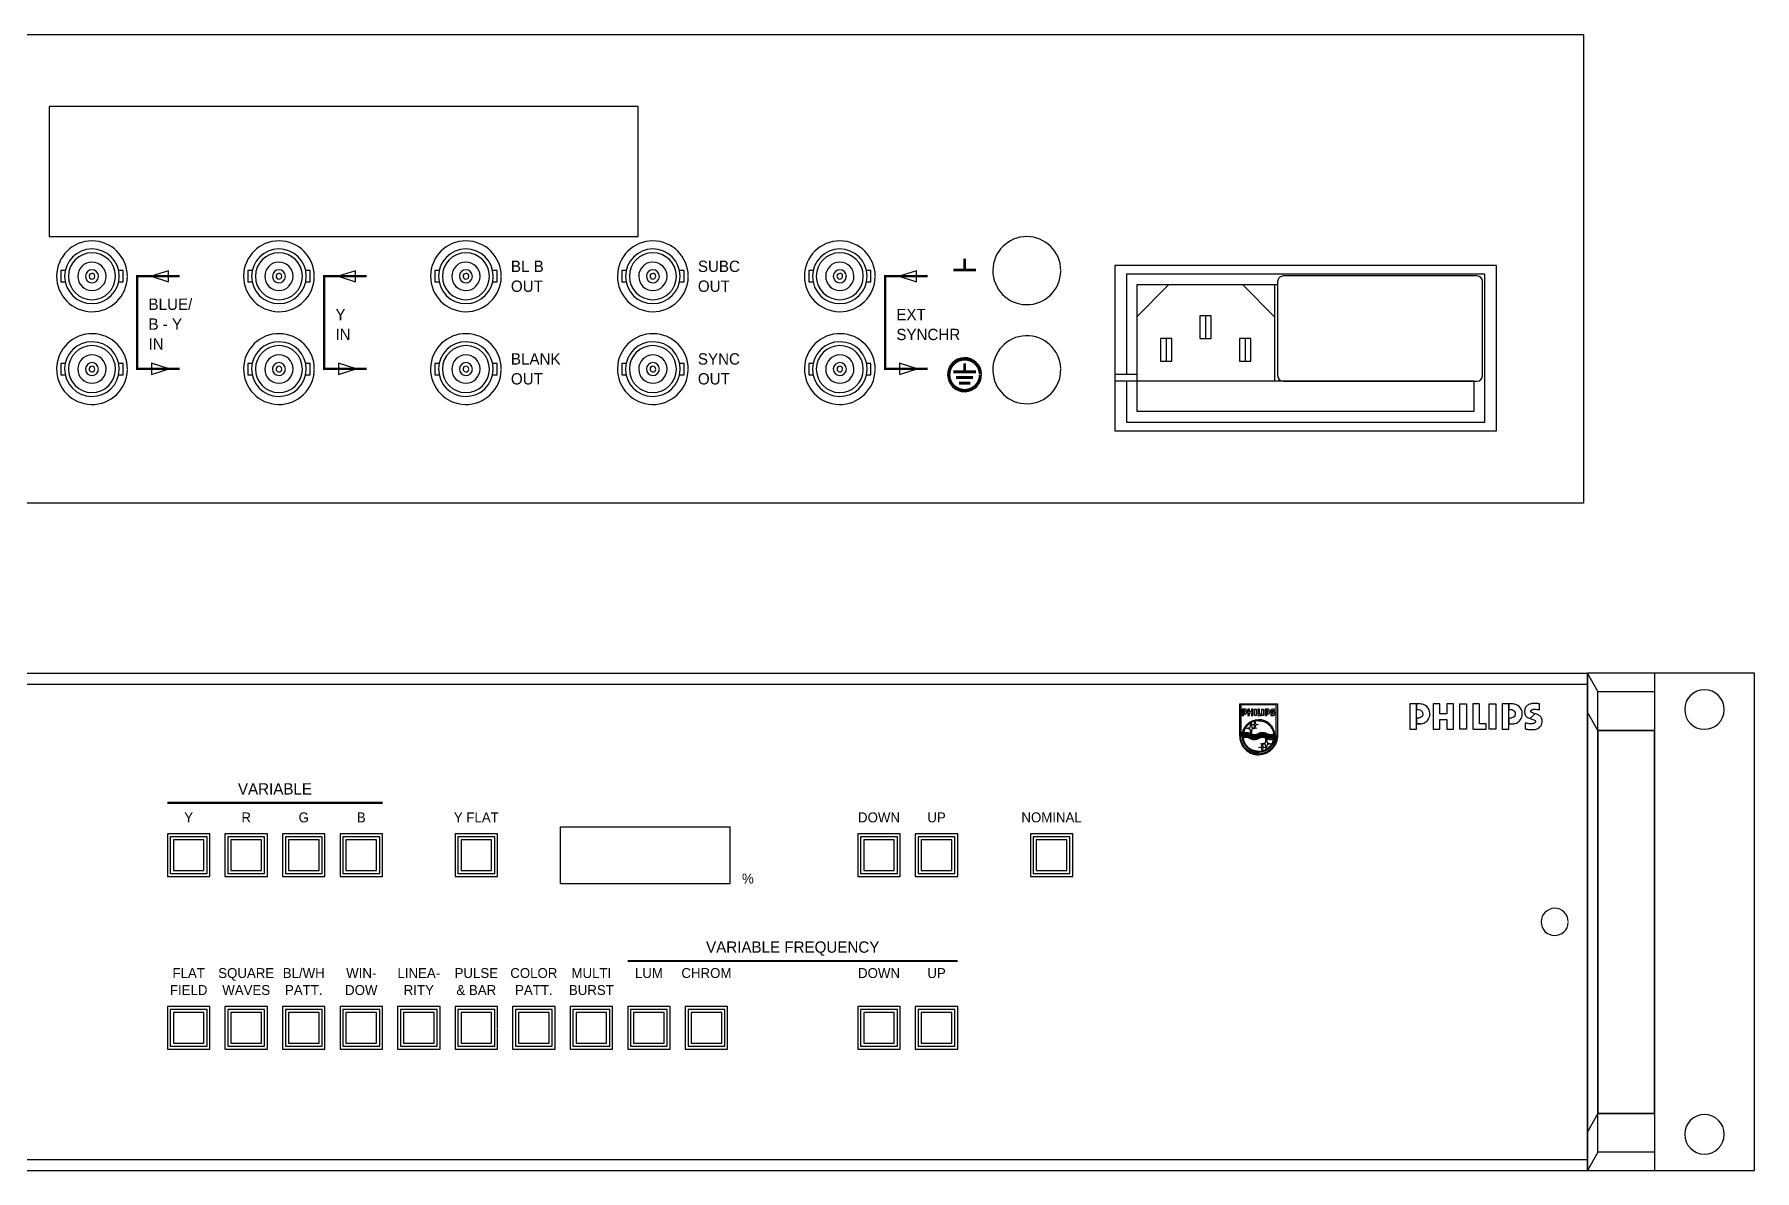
# Model space of a CAD drawing. Extents: x -9 to 472, y 133 to 334.
# Drawn here: x 168.7 to 472.5, y 133.1 to 333.7 of the extents above; entities that cross this region are included whole.
import ezdxf
from ezdxf.enums import TextEntityAlignment as Align

# ---------------------------------------------------------------- set-up
doc = ezdxf.new("R2010")
doc.units = 0
doc.layers.add('115-1TEKST', color=7, linetype='CONTINUOUS')
doc.layers.add('KOMPONENT', color=10, linetype='CONTINUOUS')

msp = doc.modelspace()

# ---------------------------------------------------------------- linework, layer by layer
at = {"layer": '115-1TEKST', "color": 0, "linetype": 'CONTINUOUS'}
for p, q in [((382.44, 213.7), (382.29, 213.7)), ((413.5, 211.96), (412.89, 211.96))]:
    msp.add_line(p, q, dxfattribs=at)
at = {"layer": '115-1TEKST', "color": 0}
for points in [[(189.34, 290.98), (192.39, 289.98), (192.39, 291.97), (189.34, 290.98)], [(222.36, 290.98), (225.41, 289.98), (225.41, 291.97), (222.36, 290.98)], [(321.42, 290.98), (324.47, 289.98), (324.47, 291.97), (321.42, 290.98)], [(192.49, 274.63), (189.39, 275.64), (189.39, 273.65), (192.49, 274.63)], [(225.51, 274.63), (222.41, 275.64), (222.41, 273.65), (225.51, 274.63)], [(324.57, 274.63), (321.47, 275.64), (321.47, 273.65), (324.57, 274.63)]]:
    msp.add_lwpolyline(points, close=True, dxfattribs=at)
for points, const_width in [([(330.98, 292.1), (334.98, 292.1), (332.98, 292.1), (332.98, 294.1)], 0.5), ([(194.36, 290.98), (186.86, 290.98), (186.86, 274.63), (194.36, 274.63)], 0.4), ([(227.38, 290.98), (219.88, 290.98), (219.88, 274.63), (227.38, 274.63)], 0.4), ([(326.44, 290.98), (318.94, 290.98), (318.94, 274.63), (326.44, 274.63)], 0.4), ([(330.98, 274.1), (334.98, 274.1)], 0.5), ([(332.98, 274.1), (332.98, 275.6)], 0.5), ([(331.48, 273.1), (334.48, 273.1)], 0.5), ([(331.98, 272.1), (333.98, 272.1)], 0.5), ([(192.19, 198.03), (230.17, 198.03)], 0.4), ([(273.47, 170.1), (331.77, 170.1)], 0.4)]:
    msp.add_lwpolyline(points, dxfattribs=dict(at, const_width=const_width))
at = {"layer": '115-1TEKST', "color": 0, "const_width": 0.5}
for points in [[(335.73, 273.73, 0.976444), (330.23, 273.6, 1)], [(330.23, 273.6, 1), (335.73, 273.6, 0.000826), (335.73, 273.61, 1)]]:
    msp.add_lwpolyline(points, format="xyb", dxfattribs=at)
at = {"layer": '115-1TEKST', "color": 0, "linetype": 'CONTINUOUS'}
for points in [[(381.57, 209.82), (381.57, 215.5), (388.21, 215.5), (388.21, 209.82), (388.03, 209.82), (388.03, 215.32), (381.75, 215.32), (381.75, 209.82), (381.57, 209.82)], [(382, 213.46), (382.29, 213.46), (382.29, 214.32), (382.29, 214.57), (382, 214.57), (382, 213.46)], [(382, 209.82), (382, 209.88), (382.01, 209.97), (382.01, 210.05), (382.02, 210.13), (382.03, 210.2), (382.04, 210.27), (382.05, 210.35), (382.06, 210.41), (382.08, 210.5), (382.1, 210.57), (382.13, 210.65), (382.15, 210.73), (382.18, 210.82), (382.22, 210.9), (382.26, 211), (382.3, 211.1), (382.34, 211.17), (382.39, 211.27), (382.45, 211.36), (382.51, 211.47), (382.58, 211.56), (382.68, 211.67), (382.78, 211.78), (382.87, 211.88), (382.98, 211.98), (383.09, 212.08), (383.23, 212.18), (383.43, 212.31), (383.64, 212.42), (383.8, 212.49), (383.96, 212.55), (384.06, 212.58), (384.21, 212.62), (384.33, 212.65), (384.47, 212.67), (384.63, 212.69), (384.8, 212.7), (384.89, 212.7), (384.89, 212.52), (384.78, 212.52), (384.68, 212.52), (384.54, 212.5), (384.41, 212.48), (384.28, 212.45), (384.16, 212.42), (384.03, 212.38), (383.91, 212.34), (383.81, 212.3), (383.71, 212.25), (383.62, 212.21), (383.51, 212.15), (383.41, 212.08), (383.31, 212.01), (383.21, 211.94), (383.13, 211.87), (383.06, 211.81), (382.99, 211.74), (382.91, 211.67), (382.86, 211.6), (382.8, 211.54), (382.75, 211.47), (382.69, 211.4), (382.63, 211.32), (382.58, 211.22), (382.53, 211.15), (382.46, 211.01), (382.42, 210.93), (382.39, 210.85), (382.34, 210.74), (382.3, 210.63), (382.27, 210.51), (382.25, 210.42), (382.23, 210.32), (382.21, 210.19), (382.2, 210.07), (382.18, 209.97), (382.18, 209.89), (382.18, 209.82), (382, 209.82)], [(382.29, 214.32), (382.4, 214.32), (382.45, 214.31), (382.49, 214.29), (382.52, 214.26), (382.54, 214.23), (382.56, 214.19), (382.57, 214.12), (382.55, 214.04), (382.52, 214.01), (382.47, 213.97), (382.43, 213.95), (382.4, 213.95), (382.29, 213.95), (382.29, 213.7), (382.45, 213.7), (382.5, 213.7), (382.55, 213.71), (382.62, 213.73), (382.66, 213.75), (382.7, 213.78), (382.74, 213.82), (382.77, 213.85), (382.8, 213.88), (382.83, 213.93), (382.85, 213.98), (382.87, 214.04), (382.88, 214.1), (382.88, 214.17), (382.87, 214.24), (382.84, 214.31), (382.8, 214.38), (382.74, 214.45), (382.68, 214.5), (382.63, 214.53), (382.55, 214.56), (382.5, 214.56), (382.44, 214.57), (382.29, 214.57), (382.29, 214.32)], [(383.02, 213.46), (383.31, 213.46), (383.31, 213.89), (383.62, 213.89), (383.62, 213.46), (383.91, 213.46), (383.91, 214.57), (383.62, 214.57), (383.62, 214.13), (383.31, 214.13), (383.31, 214.57), (383.02, 214.57), (383.02, 213.46)], [(384.19, 213.46), (384.19, 214.57), (384.48, 214.57), (384.48, 213.46), (384.19, 213.46)], [(384.76, 213.46), (385.34, 213.46), (385.34, 213.7), (385.05, 213.7), (385.05, 214.57), (384.76, 214.57), (384.76, 213.46)], [(387.78, 209.82), (387.78, 209.88), (387.77, 209.97), (387.77, 210.05), (387.76, 210.13), (387.75, 210.2), (387.74, 210.27), (387.73, 210.35), (387.72, 210.41), (387.7, 210.5), (387.68, 210.57), (387.65, 210.65), (387.63, 210.73), (387.6, 210.82), (387.56, 210.9), (387.52, 211), (387.48, 211.1), (387.44, 211.17), (387.39, 211.27), (387.33, 211.36), (387.27, 211.47), (387.2, 211.56), (387.1, 211.67), (387, 211.78), (386.91, 211.88), (386.8, 211.98), (386.69, 212.08), (386.55, 212.18), (386.35, 212.31), (386.14, 212.42), (385.98, 212.49), (385.82, 212.55), (385.72, 212.58), (385.57, 212.62), (385.45, 212.65), (385.31, 212.67), (385.15, 212.69), (384.98, 212.7), (384.89, 212.7), (384.89, 212.52), (385, 212.52), (385.1, 212.52), (385.24, 212.5), (385.37, 212.48), (385.5, 212.45), (385.62, 212.42), (385.75, 212.38), (385.87, 212.34), (385.97, 212.3), (386.07, 212.25), (386.16, 212.21), (386.27, 212.15), (386.37, 212.08), (386.47, 212.01), (386.57, 211.94), (386.65, 211.87), (386.72, 211.81), (386.79, 211.74), (386.87, 211.67), (386.92, 211.6), (386.98, 211.54), (387.03, 211.47), (387.09, 211.4), (387.15, 211.32), (387.2, 211.22), (387.25, 211.15), (387.32, 211.01), (387.36, 210.93), (387.39, 210.85), (387.44, 210.74), (387.48, 210.63), (387.51, 210.51), (387.53, 210.42), (387.55, 210.32), (387.57, 210.19), (387.59, 210.07), (387.6, 209.97), (387.6, 209.89), (387.6, 209.82), (387.78, 209.82)], [(385.48, 213.46), (385.48, 214.57), (385.77, 214.57), (385.77, 213.46), (385.48, 213.46)], [(386.04, 213.46), (386.33, 213.46), (386.33, 214.32), (386.33, 214.57), (386.04, 214.57), (386.04, 213.46)], [(386.33, 214.32), (386.44, 214.32), (386.49, 214.31), (386.53, 214.29), (386.56, 214.26), (386.58, 214.23), (386.6, 214.19), (386.61, 214.12), (386.59, 214.04), (386.56, 214.01), (386.51, 213.97), (386.47, 213.95), (386.44, 213.95), (386.33, 213.95), (386.33, 213.7), (386.49, 213.7), (386.54, 213.7), (386.59, 213.71), (386.66, 213.73), (386.7, 213.75), (386.74, 213.78), (386.78, 213.82), (386.81, 213.85), (386.84, 213.88), (386.87, 213.93), (386.89, 213.98), (386.91, 214.04), (386.92, 214.1), (386.92, 214.17), (386.91, 214.24), (386.88, 214.31), (386.84, 214.38), (386.78, 214.45), (386.72, 214.5), (386.66, 214.53), (386.59, 214.56), (386.54, 214.56), (386.48, 214.57), (386.33, 214.57), (386.33, 214.32)], [(387.49, 214.14), (387.46, 214.15), (387.42, 214.16), (387.38, 214.17), (387.35, 214.19), (387.33, 214.21), (387.32, 214.23), (387.31, 214.26), (387.32, 214.28), (387.35, 214.3), (387.38, 214.32), (387.42, 214.33), (387.45, 214.34), (387.5, 214.34), (387.54, 214.33), (387.58, 214.33), (387.63, 214.32), (387.66, 214.32), (387.69, 214.31), (387.69, 214.56), (387.65, 214.57), (387.61, 214.58), (387.57, 214.58), (387.53, 214.58), (387.49, 214.59), (387.44, 214.58), (387.4, 214.58), (387.36, 214.58), (387.32, 214.57), (387.28, 214.56), (387.25, 214.55), (387.21, 214.54), (387.18, 214.52), (387.15, 214.49), (387.12, 214.46), (387.1, 214.44), (387.08, 214.41), (387.07, 214.38), (387.05, 214.33), (387.05, 214.29), (387.04, 214.25), (387.04, 214.21), (387.05, 214.17), (387.05, 214.13), (387.06, 214.09), (387.08, 214.06), (387.09, 214.04), (387.12, 214.01), (387.14, 213.99), (387.17, 213.97), (387.2, 213.96), (387.24, 213.94), (387.26, 213.94), (387.28, 213.93), (387.49, 214.14)], [(387.07, 213.47), (387.11, 213.47), (387.17, 213.46), (387.21, 213.45), (387.26, 213.45), (387.31, 213.44), (387.35, 213.44), (387.4, 213.45), (387.44, 213.45), (387.5, 213.45), (387.55, 213.46), (387.59, 213.48), (387.64, 213.5), (387.67, 213.53), (387.7, 213.56), (387.73, 213.59), (387.76, 213.63), (387.77, 213.66), (387.79, 213.71), (387.8, 213.76), (387.8, 213.81), (387.8, 213.86), (387.79, 213.91), (387.78, 213.94), (387.76, 213.97), (387.74, 214.01), (387.72, 214.03), (387.69, 214.05), (387.66, 214.07), (387.63, 214.09), (387.6, 214.1), (387.56, 214.12), (387.53, 214.13), (387.51, 214.13), (387.49, 214.14), (387.28, 213.93), (387.32, 213.92), (387.35, 213.9), (387.39, 213.89), (387.44, 213.87), (387.48, 213.86), (387.5, 213.84), (387.51, 213.82), (387.52, 213.8), (387.51, 213.77), (387.5, 213.75), (387.48, 213.73), (387.44, 213.71), (387.4, 213.71), (387.37, 213.7), (387.32, 213.7), (387.28, 213.7), (387.24, 213.7), (387.2, 213.71), (387.16, 213.71), (387.12, 213.72), (387.09, 213.73), (387.07, 213.73), (387.07, 213.47)], [(411.61, 211), (412.78, 211), (412.78, 214.48), (412.78, 215.5), (411.61, 215.5), (411.61, 211)], [(412.78, 214.48), (413.21, 214.48), (413.42, 214.44), (413.58, 214.35), (413.69, 214.27), (413.79, 214.14), (413.86, 213.98), (413.9, 213.67), (413.82, 213.38), (413.7, 213.23), (413.51, 213.08), (413.32, 213), (413.19, 212.98), (412.78, 212.98), (412.78, 211.96), (413.43, 211.97), (413.63, 211.98), (413.82, 212.02), (414.08, 212.11), (414.27, 212.2), (414.43, 212.31), (414.59, 212.45), (414.71, 212.57), (414.84, 212.72), (414.95, 212.92), (415.04, 213.12), (415.12, 213.38), (415.14, 213.6), (415.14, 213.9), (415.1, 214.16), (415.01, 214.44), (414.84, 214.73), (414.59, 215.03), (414.35, 215.22), (414.12, 215.34), (413.83, 215.44), (413.63, 215.47), (413.39, 215.5), (412.78, 215.5), (412.78, 214.48)], [(415.72, 211), (416.89, 211), (416.89, 212.76), (418.15, 212.76), (418.15, 211), (419.32, 211), (419.32, 215.5), (418.15, 215.5), (418.15, 213.74), (416.89, 213.74), (416.89, 215.5), (415.72, 215.5), (415.72, 211)], [(420.45, 211), (420.45, 215.5), (421.62, 215.5), (421.62, 211), (420.45, 211)], [(422.74, 211), (425.08, 211), (425.08, 211.97), (423.91, 211.97), (423.91, 215.5), (422.74, 215.5), (422.74, 211)], [(425.65, 211), (425.65, 215.5), (426.82, 215.5), (426.82, 211), (425.65, 211)], [(427.94, 211), (429.11, 211), (429.11, 214.48), (429.11, 215.5), (427.94, 215.5), (427.94, 211)], [(429.11, 214.48), (429.54, 214.48), (429.75, 214.44), (429.92, 214.35), (430.02, 214.27), (430.12, 214.14), (430.2, 213.98), (430.23, 213.67), (430.16, 213.38), (430.03, 213.23), (429.84, 213.08), (429.65, 213), (429.53, 212.98), (429.11, 212.98), (429.11, 211.96), (429.76, 211.97), (429.96, 211.98), (430.16, 212.02), (430.42, 212.11), (430.6, 212.2), (430.77, 212.31), (430.92, 212.45), (431.05, 212.57), (431.17, 212.72), (431.28, 212.92), (431.38, 213.12), (431.45, 213.38), (431.47, 213.6), (431.47, 213.9), (431.43, 214.16), (431.34, 214.44), (431.17, 214.73), (430.92, 215.03), (430.68, 215.22), (430.46, 215.34), (430.17, 215.44), (429.96, 215.47), (429.72, 215.5), (429.11, 215.5), (429.11, 214.48)], [(433.69, 213.75), (433.58, 213.79), (433.43, 213.84), (433.26, 213.89), (433.15, 213.96), (433.06, 214.02), (433, 214.11), (432.98, 214.23), (433, 214.33), (433.12, 214.41), (433.26, 214.49), (433.41, 214.53), (433.54, 214.56), (433.74, 214.56), (433.9, 214.54), (434.08, 214.52), (434.25, 214.5), (434.39, 214.48), (434.5, 214.46), (434.5, 215.48), (434.36, 215.52), (434.2, 215.53), (434.01, 215.55), (433.87, 215.56), (433.69, 215.57), (433.5, 215.56), (433.34, 215.56), (433.18, 215.56), (433.01, 215.51), (432.87, 215.47), (432.73, 215.42), (432.56, 215.36), (432.44, 215.28), (432.32, 215.19), (432.22, 215.07), (432.12, 214.97), (432.04, 214.86), (431.98, 214.72), (431.93, 214.54), (431.9, 214.38), (431.88, 214.21), (431.89, 214.04), (431.91, 213.87), (431.94, 213.71), (431.97, 213.57), (432.03, 213.44), (432.1, 213.35), (432.19, 213.25), (432.28, 213.16), (432.4, 213.09), (432.55, 213.01), (432.68, 212.97), (432.76, 212.95), (432.84, 212.92), (433.69, 213.75)], [(431.98, 211.07), (432.16, 211.04), (432.39, 211.01), (432.56, 210.99), (432.76, 210.97), (432.95, 210.95), (433.15, 210.94), (433.32, 210.95), (433.52, 210.96), (433.73, 210.99), (433.93, 211.03), (434.12, 211.11), (434.3, 211.19), (434.44, 211.29), (434.57, 211.42), (434.68, 211.53), (434.78, 211.69), (434.85, 211.82), (434.92, 212.01), (434.96, 212.24), (434.97, 212.43), (434.96, 212.63), (434.92, 212.82), (434.86, 212.96), (434.81, 213.09), (434.72, 213.22), (434.62, 213.32), (434.51, 213.41), (434.39, 213.48), (434.27, 213.55), (434.14, 213.61), (434, 213.67), (433.87, 213.71), (433.77, 213.72), (433.69, 213.75), (432.84, 212.92), (433, 212.86), (433.14, 212.81), (433.31, 212.75), (433.51, 212.69), (433.65, 212.63), (433.74, 212.54), (433.79, 212.46), (433.81, 212.37), (433.79, 212.25), (433.73, 212.18), (433.65, 212.11), (433.5, 212.04), (433.34, 212), (433.2, 211.98), (433.02, 211.98), (432.84, 211.99), (432.69, 211.99), (432.53, 212.01), (432.37, 212.03), (432.2, 212.07), (432.09, 212.09), (431.99, 212.11), (431.98, 211.07)], [(381.57, 209.82), (381.57, 209.74), (381.57, 209.64), (381.58, 209.55), (381.59, 209.46), (381.6, 209.38), (381.61, 209.29), (381.62, 209.21), (381.64, 209.13), (381.66, 209.03), (381.68, 208.95), (381.71, 208.86), (381.74, 208.76), (381.78, 208.66), (381.82, 208.57), (381.86, 208.45), (381.92, 208.34), (381.95, 208.26), (382.02, 208.15), (382.08, 208.04), (382.16, 207.93), (382.24, 207.81), (382.34, 207.68), (382.46, 207.56), (382.57, 207.44), (382.69, 207.33), (382.82, 207.22), (382.98, 207.1), (383.21, 206.95), (383.45, 206.82), (383.64, 206.74), (383.82, 206.67), (383.94, 206.63), (384.11, 206.59), (384.24, 206.56), (384.41, 206.53), (384.6, 206.51), (384.79, 206.5), (384.89, 206.49), (384.89, 206.68), (384.76, 206.68), (384.64, 206.69), (384.48, 206.71), (384.33, 206.73), (384.18, 206.76), (384.05, 206.79), (383.89, 206.84), (383.76, 206.89), (383.63, 206.94), (383.52, 206.99), (383.41, 207.05), (383.29, 207.12), (383.17, 207.2), (383.06, 207.27), (382.94, 207.36), (382.85, 207.43), (382.77, 207.51), (382.69, 207.58), (382.6, 207.67), (382.53, 207.75), (382.47, 207.82), (382.41, 207.9), (382.34, 207.99), (382.28, 208.08), (382.21, 208.19), (382.16, 208.27), (382.08, 208.42), (382.03, 208.53), (381.99, 208.63), (381.94, 208.74), (381.9, 208.87), (381.86, 209.01), (381.83, 209.12), (381.81, 209.24), (381.78, 209.38), (381.77, 209.52), (381.76, 209.64), (381.75, 209.73), (381.75, 209.82), (381.57, 209.82)], [(382, 209.82), (382, 209.75), (382.01, 209.67), (382.01, 209.58), (382.02, 209.51), (382.03, 209.44), (382.04, 209.36), (382.05, 209.29), (382.06, 209.22), (382.08, 209.13), (382.1, 209.06), (382.13, 208.99), (382.15, 208.9), (382.18, 208.81), (382.22, 208.73), (382.26, 208.63), (382.3, 208.54), (382.34, 208.47), (382.39, 208.36), (382.45, 208.27), (382.51, 208.17), (382.58, 208.08), (382.68, 207.96), (382.78, 207.85), (382.87, 207.75), (382.98, 207.65), (383.09, 207.56), (383.23, 207.45), (383.43, 207.32), (383.64, 207.21), (383.8, 207.14), (383.96, 207.08), (384.06, 207.05), (384.21, 207.01), (384.33, 206.98), (384.47, 206.96), (384.63, 206.94), (384.8, 206.93), (384.89, 206.93), (384.89, 207.11), (384.78, 207.11), (384.68, 207.12), (384.54, 207.13), (384.41, 207.15), (384.28, 207.18), (384.16, 207.21), (384.03, 207.25), (383.91, 207.29), (383.81, 207.34), (383.71, 207.38), (383.62, 207.43), (383.51, 207.49), (383.41, 207.55), (383.31, 207.62), (383.21, 207.69), (383.13, 207.76), (383.06, 207.82), (382.99, 207.89), (382.91, 207.96), (382.86, 208.03), (382.8, 208.09), (382.75, 208.16), (382.69, 208.24), (382.63, 208.32), (382.58, 208.41), (382.53, 208.49), (382.46, 208.62), (382.42, 208.7), (382.39, 208.79), (382.34, 208.89), (382.3, 209.01), (382.27, 209.12), (382.25, 209.21), (382.23, 209.31), (382.21, 209.44), (382.2, 209.56), (382.18, 209.67), (382.18, 209.74), (382.18, 209.82), (382, 209.82)], [(383.44, 209.91), (383.44, 209.73), (383.38, 209.76), (383.31, 209.8), (383.24, 209.82), (383.16, 209.85), (383.09, 209.87), (383.01, 209.89), (382.94, 209.9), (382.87, 209.91), (382.8, 209.92), (382.73, 209.92), (382.65, 209.92), (382.57, 209.91), (382.5, 209.9), (382.43, 209.89), (382.37, 209.88), (382.31, 209.86), (382.25, 209.84), (382.2, 209.82), (382.2, 209.82), (382.18, 209.82), (382.19, 210), (382.24, 210.02), (382.28, 210.03), (382.33, 210.04), (382.43, 210.07), (382.52, 210.09), (382.59, 210.09), (382.66, 210.1), (382.74, 210.1), (382.81, 210.1), (382.88, 210.09), (382.94, 210.08), (383.02, 210.07), (383.09, 210.05), (383.14, 210.04), (383.2, 210.02), (383.25, 210), (383.29, 209.98), (383.35, 209.96), (383.4, 209.93), (383.44, 209.91)], [(383.45, 209.55), (383.45, 209.37), (383.38, 209.4), (383.31, 209.44), (383.24, 209.46), (383.16, 209.49), (383.09, 209.51), (383.02, 209.53), (382.95, 209.54), (382.87, 209.55), (382.8, 209.56), (382.73, 209.56), (382.65, 209.56), (382.57, 209.55), (382.5, 209.54), (382.44, 209.53), (382.37, 209.52), (382.31, 209.5), (382.25, 209.48), (382.2, 209.46), (382.21, 209.46), (382.19, 209.64), (382.24, 209.66), (382.28, 209.67), (382.33, 209.68), (382.43, 209.71), (382.52, 209.72), (382.59, 209.73), (382.66, 209.74), (382.74, 209.74), (382.81, 209.74), (382.88, 209.73), (382.94, 209.72), (383.02, 209.71), (383.09, 209.69), (383.14, 209.68), (383.2, 209.66), (383.25, 209.64), (383.29, 209.62), (383.35, 209.6), (383.41, 209.57), (383.45, 209.55)], [(383.44, 210.27), (383.44, 210.09), (383.38, 210.12), (383.31, 210.16), (383.24, 210.19), (383.16, 210.21), (383.09, 210.23), (383.01, 210.25), (382.94, 210.26), (382.87, 210.27), (382.8, 210.28), (382.73, 210.28), (382.65, 210.28), (382.57, 210.27), (382.5, 210.26), (382.43, 210.25), (382.37, 210.24), (382.31, 210.22), (382.25, 210.2), (382.2, 210.18), (382.2, 210.18), (382.24, 210.38), (382.28, 210.39), (382.33, 210.41), (382.43, 210.43), (382.52, 210.45), (382.59, 210.45), (382.66, 210.46), (382.74, 210.46), (382.81, 210.46), (382.88, 210.45), (382.94, 210.44), (383.02, 210.43), (383.09, 210.41), (383.14, 210.4), (383.2, 210.38), (383.25, 210.36), (383.29, 210.34), (383.35, 210.32), (383.4, 210.29), (383.44, 210.27)], [(382.55, 211.18), (383.42, 211.33), (383.56, 212.19), (383.71, 211.33), (384.57, 211.18), (383.71, 211.04), (383.56, 210.17), (383.42, 211.04), (382.55, 211.18)], [(383.44, 210.09), (383.44, 210.27), (383.51, 210.23), (383.58, 210.2), (383.65, 210.17), (383.73, 210.14), (383.8, 210.12), (383.87, 210.1), (383.94, 210.09), (384.02, 210.08), (384.09, 210.08), (384.16, 210.07), (384.24, 210.08), (384.32, 210.08), (384.39, 210.09), (384.46, 210.1), (384.52, 210.12), (384.58, 210.14), (384.64, 210.15), (384.69, 210.17), (384.74, 210.19), (384.8, 210.22), (384.85, 210.24), (384.89, 210.27), (384.89, 210.09), (384.83, 210.06), (384.77, 210.03), (384.7, 210), (384.65, 209.98), (384.61, 209.96), (384.56, 209.95), (384.46, 209.92), (384.37, 209.91), (384.3, 209.9), (384.23, 209.89), (384.15, 209.89), (384.08, 209.9), (384.01, 209.9), (383.95, 209.91), (383.87, 209.92), (383.8, 209.94), (383.75, 209.95), (383.69, 209.97), (383.64, 209.99), (383.6, 210.01), (383.54, 210.04), (383.48, 210.06), (383.44, 210.09)], [(383.44, 209.73), (383.44, 209.91), (383.51, 209.87), (383.58, 209.84), (383.65, 209.81), (383.73, 209.78), (383.8, 209.76), (383.87, 209.74), (383.94, 209.73), (384.02, 209.72), (384.09, 209.72), (384.16, 209.71), (384.24, 209.71), (384.32, 209.72), (384.39, 209.73), (384.46, 209.74), (384.52, 209.76), (384.58, 209.77), (384.64, 209.79), (384.69, 209.81), (384.74, 209.83), (384.8, 209.86), (384.85, 209.88), (384.89, 209.91), (384.89, 209.73), (384.83, 209.7), (384.77, 209.67), (384.7, 209.64), (384.65, 209.62), (384.61, 209.6), (384.56, 209.59), (384.46, 209.56), (384.37, 209.55), (384.3, 209.54), (384.23, 209.53), (384.15, 209.53), (384.08, 209.53), (384.01, 209.54), (383.95, 209.55), (383.87, 209.56), (383.8, 209.58), (383.75, 209.59), (383.69, 209.61), (383.64, 209.63), (383.6, 209.65), (383.54, 209.68), (383.48, 209.7), (383.44, 209.73)], [(383.61, 211.83), (384.17, 211.92), (384.26, 212.48), (384.35, 211.92), (384.91, 211.83), (384.35, 211.73), (384.26, 211.18), (384.17, 211.73), (383.61, 211.83)], [(386.33, 210.27), (386.33, 210.09), (386.27, 210.12), (386.19, 210.16), (386.12, 210.19), (386.05, 210.21), (385.98, 210.23), (385.9, 210.25), (385.83, 210.26), (385.76, 210.27), (385.69, 210.28), (385.61, 210.28), (385.53, 210.28), (385.46, 210.27), (385.39, 210.26), (385.32, 210.25), (385.26, 210.24), (385.19, 210.22), (385.14, 210.2), (385.09, 210.18), (385.04, 210.16), (384.98, 210.14), (384.93, 210.11), (384.89, 210.09), (384.89, 210.27), (384.94, 210.3), (385, 210.33), (385.08, 210.36), (385.13, 210.38), (385.17, 210.39), (385.22, 210.41), (385.31, 210.43), (385.41, 210.45), (385.48, 210.45), (385.55, 210.46), (385.62, 210.46), (385.7, 210.46), (385.77, 210.45), (385.83, 210.44), (385.9, 210.43), (385.97, 210.41), (386.03, 210.4), (386.09, 210.38), (386.14, 210.36), (386.18, 210.34), (386.24, 210.32), (386.29, 210.29), (386.33, 210.27)], [(386.33, 209.91), (386.33, 209.73), (386.27, 209.76), (386.19, 209.8), (386.12, 209.82), (386.05, 209.85), (385.98, 209.87), (385.9, 209.89), (385.83, 209.9), (385.76, 209.91), (385.69, 209.92), (385.61, 209.92), (385.53, 209.92), (385.46, 209.91), (385.39, 209.9), (385.32, 209.89), (385.26, 209.88), (385.19, 209.86), (385.14, 209.84), (385.09, 209.82), (385.04, 209.8), (384.98, 209.77), (384.93, 209.75), (384.89, 209.73), (384.89, 209.91), (384.94, 209.94), (385, 209.97), (385.08, 210), (385.13, 210.02), (385.17, 210.03), (385.22, 210.04), (385.31, 210.07), (385.41, 210.09), (385.48, 210.09), (385.55, 210.1), (385.62, 210.1), (385.7, 210.1), (385.77, 210.09), (385.83, 210.08), (385.9, 210.07), (385.97, 210.05), (386.03, 210.04), (386.09, 210.02), (386.14, 210), (386.18, 209.98), (386.24, 209.96), (386.29, 209.93), (386.33, 209.91)], [(387.78, 209.82), (387.78, 209.75), (387.77, 209.67), (387.77, 209.58), (387.76, 209.51), (387.75, 209.44), (387.74, 209.36), (387.73, 209.29), (387.72, 209.22), (387.7, 209.13), (387.68, 209.06), (387.65, 208.99), (387.63, 208.9), (387.6, 208.81), (387.56, 208.73), (387.52, 208.63), (387.48, 208.54), (387.44, 208.47), (387.39, 208.36), (387.33, 208.27), (387.27, 208.17), (387.2, 208.08), (387.1, 207.96), (387, 207.85), (386.91, 207.75), (386.8, 207.65), (386.69, 207.56), (386.55, 207.45), (386.35, 207.32), (386.14, 207.21), (385.98, 207.14), (385.82, 207.08), (385.72, 207.05), (385.57, 207.01), (385.45, 206.98), (385.31, 206.96), (385.15, 206.94), (384.98, 206.93), (384.89, 206.93), (384.89, 207.11), (385, 207.11), (385.1, 207.12), (385.24, 207.13), (385.37, 207.15), (385.5, 207.18), (385.62, 207.21), (385.75, 207.25), (385.87, 207.29), (385.97, 207.34), (386.07, 207.38), (386.16, 207.43), (386.27, 207.49), (386.37, 207.55), (386.47, 207.62), (386.57, 207.69), (386.65, 207.76), (386.72, 207.82), (386.79, 207.89), (386.87, 207.96), (386.92, 208.03), (386.98, 208.09), (387.03, 208.16), (387.09, 208.24), (387.15, 208.32), (387.2, 208.41), (387.25, 208.49), (387.32, 208.62), (387.36, 208.7), (387.39, 208.79), (387.44, 208.89), (387.48, 209.01), (387.51, 209.12), (387.53, 209.21), (387.55, 209.31), (387.57, 209.44), (387.59, 209.56), (387.6, 209.67), (387.6, 209.74), (387.6, 209.82), (387.78, 209.82)], [(388.21, 209.82), (388.21, 209.74), (388.21, 209.64), (388.2, 209.55), (388.19, 209.46), (388.18, 209.38), (388.17, 209.29), (388.16, 209.21), (388.14, 209.13), (388.12, 209.03), (388.1, 208.95), (388.07, 208.86), (388.04, 208.76), (388, 208.66), (387.97, 208.57), (387.92, 208.45), (387.87, 208.34), (387.83, 208.26), (387.76, 208.15), (387.7, 208.04), (387.62, 207.93), (387.54, 207.81), (387.44, 207.68), (387.32, 207.56), (387.21, 207.44), (387.09, 207.33), (386.96, 207.22), (386.8, 207.1), (386.57, 206.95), (386.33, 206.82), (386.15, 206.74), (385.97, 206.67), (385.84, 206.63), (385.67, 206.59), (385.54, 206.56), (385.37, 206.53), (385.19, 206.51), (384.99, 206.5), (384.89, 206.49), (384.89, 206.68), (385.02, 206.68), (385.14, 206.69), (385.3, 206.71), (385.45, 206.73), (385.6, 206.76), (385.73, 206.79), (385.89, 206.84), (386.03, 206.89), (386.15, 206.94), (386.26, 206.99), (386.37, 207.05), (386.49, 207.12), (386.62, 207.2), (386.72, 207.27), (386.84, 207.36), (386.93, 207.43), (387.01, 207.51), (387.09, 207.58), (387.18, 207.67), (387.25, 207.75), (387.31, 207.82), (387.37, 207.9), (387.44, 207.99), (387.5, 208.08), (387.57, 208.19), (387.62, 208.27), (387.7, 208.42), (387.75, 208.53), (387.79, 208.63), (387.84, 208.74), (387.88, 208.87), (387.92, 209.01), (387.95, 209.12), (387.97, 209.24), (388, 209.38), (388.01, 209.52), (388.02, 209.64), (388.03, 209.73), (388.03, 209.82), (388.21, 209.82)], [(386.33, 209.55), (386.33, 209.36), (386.27, 209.4), (386.19, 209.44), (386.12, 209.46), (386.05, 209.49), (385.98, 209.51), (385.9, 209.53), (385.83, 209.54), (385.76, 209.55), (385.69, 209.56), (385.61, 209.56), (385.53, 209.56), (385.46, 209.55), (385.39, 209.54), (385.32, 209.53), (385.26, 209.51), (385.19, 209.5), (385.14, 209.48), (385.09, 209.46), (385.04, 209.44), (384.98, 209.41), (384.93, 209.39), (384.89, 209.36), (384.89, 209.55), (384.94, 209.58), (385, 209.61), (385.08, 209.64), (385.13, 209.66), (385.17, 209.67), (385.22, 209.68), (385.31, 209.71), (385.41, 209.72), (385.48, 209.73), (385.55, 209.74), (385.62, 209.74), (385.7, 209.74), (385.77, 209.73), (385.83, 209.72), (385.9, 209.71), (385.97, 209.69), (386.03, 209.68), (386.09, 209.66), (386.14, 209.64), (386.18, 209.62), (386.24, 209.59), (386.29, 209.57), (386.33, 209.55)], [(386.33, 210.09), (386.33, 210.27), (386.4, 210.23), (386.47, 210.2), (386.54, 210.17), (386.61, 210.14), (386.69, 210.12), (386.76, 210.1), (386.83, 210.09), (386.9, 210.08), (386.98, 210.08), (387.05, 210.07), (387.13, 210.08), (387.21, 210.08), (387.28, 210.09), (387.34, 210.1), (387.41, 210.12), (387.47, 210.14), (387.53, 210.15), (387.57, 210.17), (387.57, 210.17), (387.59, 210), (387.54, 209.98), (387.49, 209.96), (387.45, 209.95), (387.35, 209.92), (387.26, 209.91), (387.18, 209.9), (387.12, 209.89), (387.04, 209.89), (386.96, 209.9), (386.9, 209.9), (386.84, 209.91), (386.76, 209.92), (386.69, 209.94), (386.64, 209.95), (386.58, 209.97), (386.53, 209.99), (386.48, 210.01), (386.43, 210.04), (386.37, 210.06), (386.33, 210.09)], [(386.33, 209.73), (386.33, 209.91), (386.4, 209.87), (386.47, 209.84), (386.54, 209.81), (386.61, 209.78), (386.69, 209.76), (386.76, 209.74), (386.83, 209.73), (386.9, 209.72), (386.98, 209.72), (387.05, 209.71), (387.13, 209.71), (387.21, 209.72), (387.28, 209.73), (387.34, 209.74), (387.41, 209.76), (387.47, 209.77), (387.53, 209.79), (387.57, 209.81), (387.57, 209.81), (387.6, 209.82), (387.59, 209.64), (387.54, 209.62), (387.49, 209.6), (387.45, 209.59), (387.35, 209.56), (387.26, 209.55), (387.18, 209.54), (387.12, 209.53), (387.04, 209.53), (386.96, 209.53), (386.9, 209.54), (386.84, 209.55), (386.76, 209.56), (386.69, 209.58), (386.64, 209.59), (386.58, 209.61), (386.53, 209.63), (386.48, 209.65), (386.43, 209.68), (386.37, 209.7), (386.33, 209.73)], [(383.44, 209.36), (383.44, 209.55), (383.51, 209.51), (383.58, 209.48), (383.65, 209.45), (383.73, 209.42), (383.8, 209.4), (383.87, 209.38), (383.94, 209.37), (384.02, 209.36), (384.09, 209.35), (384.16, 209.35), (384.24, 209.35), (384.32, 209.36), (384.39, 209.37), (384.46, 209.38), (384.52, 209.4), (384.58, 209.41), (384.64, 209.43), (384.69, 209.45), (384.74, 209.47), (384.8, 209.5), (384.85, 209.52), (384.89, 209.55), (384.89, 209.36), (384.83, 209.33), (384.77, 209.31), (384.7, 209.27), (384.65, 209.25), (384.61, 209.24), (384.56, 209.23), (384.46, 209.2), (384.37, 209.19), (384.3, 209.18), (384.23, 209.17), (384.15, 209.17), (384.08, 209.17), (384.01, 209.18), (383.95, 209.19), (383.87, 209.2), (383.8, 209.22), (383.75, 209.23), (383.69, 209.25), (383.64, 209.27), (383.6, 209.29), (383.54, 209.32), (383.48, 209.34), (383.44, 209.36)], [(384.91, 207.8), (385.46, 207.9), (385.55, 208.45), (385.65, 207.9), (386.2, 207.8), (385.65, 207.71), (385.55, 207.15), (385.46, 207.71), (384.91, 207.8)], [(385.23, 208.46), (386.1, 208.61), (386.24, 209.47), (386.39, 208.61), (387.26, 208.46), (386.39, 208.32), (386.24, 207.45), (386.1, 208.32), (385.23, 208.46)], [(386.33, 209.36), (386.33, 209.55), (386.4, 209.51), (386.47, 209.48), (386.54, 209.45), (386.61, 209.42), (386.69, 209.4), (386.76, 209.38), (386.83, 209.37), (386.9, 209.36), (386.98, 209.35), (387.05, 209.35), (387.13, 209.35), (387.21, 209.36), (387.28, 209.37), (387.34, 209.38), (387.41, 209.4), (387.47, 209.41), (387.53, 209.43), (387.57, 209.45), (387.57, 209.45), (387.54, 209.25), (387.49, 209.24), (387.45, 209.23), (387.35, 209.2), (387.26, 209.19), (387.18, 209.18), (387.12, 209.17), (387.04, 209.17), (386.96, 209.17), (386.9, 209.18), (386.84, 209.19), (386.76, 209.2), (386.69, 209.22), (386.64, 209.23), (386.58, 209.25), (386.53, 209.27), (386.48, 209.29), (386.43, 209.32), (386.37, 209.34), (386.33, 209.36)]]:
    msp.add_lwpolyline(points, close=True, dxfattribs=at)
at = {"layer": '115-1TEKST', "color": 0}
for centre, radius, start, end in [((343.96, 291.98), 6, 0.4853, 358.8632), ((343.96, 274.48), 6, 2.3705, 0.7495), ((332.98, 273.6), 3, 1.8414, 1.2386)]:
    msp.add_arc(centre, radius, start, end, dxfattribs=at)
at = {"layer": 'KOMPONENT', "color": 0}
for p, q in [((20.7, 333.68), (442.3, 333.68)), ((442.3, 333.68), (442.3, 250.9)), ((275.31, 320.98), (171.31, 320.98)), ((171.31, 320.98), (171.31, 297.98)), ((275.31, 297.98), (275.31, 320.98)), ((171.31, 297.98), (275.31, 297.98)), ((426.9, 292.9), (359.5, 292.9)), ((359.5, 292.9), (359.5, 263.7)), ((426.9, 292.9), (359.5, 292.9)), ((359.5, 292.9), (359.5, 263.7)), ((426.9, 263.7), (426.9, 292.9)), ((426.9, 263.7), (426.9, 292.9)), ((424.85, 291.35), (361.55, 291.35)), ((361.55, 291.35), (361.55, 273.7)), ((388.26, 289.45), (363.4, 289.45)), ((363.4, 289.45), (363.4, 267.15)), ((369, 289.45), (363.4, 283.85)), ((382.1, 289.45), (387.7, 283.85)), ((388.26, 290.05), (388.26, 273.45)), ((423.46, 291.05), (389.26, 291.05)), ((424.46, 273.45), (424.46, 290.05)), ((424.85, 265.25), (424.85, 291.35)), ((376.55, 284), (374.55, 284)), ((374.55, 284), (374.55, 280)), ((376.55, 280), (376.55, 284)), ((369.55, 280), (367.55, 280)), ((367.55, 280), (367.55, 276)), ((369.55, 276), (369.55, 280)), ((374.55, 280), (376.55, 280)), ((383.55, 280), (381.55, 280)), ((381.55, 280), (381.55, 276)), ((383.55, 276), (383.55, 280)), ((367.55, 276), (369.55, 276)), ((381.55, 276), (383.55, 276)), ((359.5, 272.55), (423, 272.55)), ((389.26, 272.45), (423.46, 272.45)), ((423, 267.15), (423, 272.55)), ((361.55, 265.25), (424.85, 265.25)), ((363.4, 267.15), (423, 267.15)), ((359.5, 263.7), (426.9, 263.7)), ((359.5, 263.7), (426.9, 263.7)), ((442.3, 250.9), (20.7, 250.9)), ((20, 220.9), (443, 220.9)), ((20, 219), (443, 219)), ((454.8, 220.9), (443, 220.9)), ((443, 133.1), (443, 220.9)), ((443, 220.9), (443, 133.1)), ((454.8, 220.9), (454.8, 133.1)), ((472.5, 220.9), (454.8, 220.9)), ((472.5, 133.1), (472.5, 220.9)), ((444.8, 217.65), (454.8, 217.65)), ((444.8, 136.35), (444.8, 217.65)), ((454.8, 217.65), (454.8, 136.35)), ((444.8, 210.8), (454.8, 210.8)), ((444.8, 143.2), (444.8, 210.8)), ((454.8, 210.8), (454.8, 143.2)), ((199.69, 192.53), (192.19, 192.53)), ((192.19, 192.53), (192.19, 185.03)), ((199.19, 192.03), (192.69, 192.03)), ((192.69, 192.03), (192.69, 185.53)), ((198.64, 191.48), (193.24, 191.48)), ((193.24, 191.48), (193.24, 186.08)), ((198.64, 186.08), (198.64, 191.48)), ((199.19, 185.53), (199.19, 192.03)), ((199.69, 185.03), (199.69, 192.53)), ((209.85, 192.53), (202.35, 192.53)), ((202.35, 192.53), (202.35, 185.03)), ((209.35, 192.03), (202.85, 192.03)), ((202.85, 192.03), (202.85, 185.53)), ((208.8, 191.48), (203.4, 191.48)), ((203.4, 191.48), (203.4, 186.08)), ((208.8, 186.08), (208.8, 191.48)), ((209.35, 185.53), (209.35, 192.03)), ((209.85, 185.03), (209.85, 192.53)), ((212.51, 192.53), (212.51, 185.03)), ((220.01, 192.53), (212.51, 192.53)), ((213.01, 192.03), (213.01, 185.53)), ((219.51, 192.03), (213.01, 192.03)), ((213.56, 191.48), (213.56, 186.08)), ((218.96, 191.48), (213.56, 191.48)), ((218.96, 186.08), (218.96, 191.48)), ((219.51, 185.53), (219.51, 192.03)), ((220.01, 185.03), (220.01, 192.53)), ((230.17, 192.53), (222.67, 192.53)), ((222.67, 192.53), (222.67, 185.03)), ((229.67, 192.03), (223.17, 192.03)), ((223.17, 192.03), (223.17, 185.53)), ((229.12, 191.48), (223.72, 191.48)), ((223.72, 191.48), (223.72, 186.08)), ((229.12, 186.08), (229.12, 191.48)), ((229.67, 185.53), (229.67, 192.03)), ((230.17, 185.03), (230.17, 192.53)), ((250.49, 192.53), (242.99, 192.53)), ((242.99, 192.53), (242.99, 185.03)), ((249.99, 192.03), (243.49, 192.03)), ((243.49, 192.03), (243.49, 185.53)), ((249.44, 191.48), (244.04, 191.48)), ((244.04, 191.48), (244.04, 186.08)), ((249.44, 186.08), (249.44, 191.48)), ((249.99, 185.53), (249.99, 192.03)), ((250.49, 185.03), (250.49, 192.53)), ((261.6, 193.78), (291.6, 193.78)), ((261.6, 183.78), (261.6, 193.78)), ((261.6, 183.78), (261.6, 193.78)), ((261.6, 193.78), (291.6, 193.78)), ((291.6, 183.78), (291.6, 193.78)), ((291.6, 183.78), (291.6, 193.78)), ((321.61, 192.53), (314.11, 192.53)), ((314.11, 192.53), (314.11, 185.03)), ((321.11, 192.03), (314.61, 192.03)), ((314.61, 192.03), (314.61, 185.53)), ((320.56, 191.48), (315.16, 191.48)), ((315.16, 191.48), (315.16, 186.08)), ((320.56, 186.08), (320.56, 191.48)), ((321.11, 185.53), (321.11, 192.03)), ((321.61, 185.03), (321.61, 192.53)), ((331.77, 192.53), (324.27, 192.53)), ((324.27, 192.53), (324.27, 185.03)), ((331.27, 192.03), (324.77, 192.03)), ((324.77, 192.03), (324.77, 185.53)), ((330.72, 191.48), (325.32, 191.48)), ((325.32, 191.48), (325.32, 186.08)), ((330.72, 186.08), (330.72, 191.48)), ((331.27, 185.53), (331.27, 192.03)), ((331.77, 185.03), (331.77, 192.53)), ((352.09, 192.53), (344.59, 192.53)), ((344.59, 192.53), (344.59, 185.03)), ((351.59, 192.03), (345.09, 192.03)), ((345.09, 192.03), (345.09, 185.53)), ((351.04, 191.48), (345.64, 191.48)), ((345.64, 191.48), (345.64, 186.08)), ((351.04, 186.08), (351.04, 191.48)), ((351.59, 185.53), (351.59, 192.03)), ((352.09, 185.03), (352.09, 192.53)), ((192.69, 185.53), (199.19, 185.53)), ((193.24, 186.08), (198.64, 186.08)), ((202.85, 185.53), (209.35, 185.53)), ((203.4, 186.08), (208.8, 186.08)), ((213.01, 185.53), (219.51, 185.53)), ((213.56, 186.08), (218.96, 186.08)), ((223.17, 185.53), (229.67, 185.53)), ((223.72, 186.08), (229.12, 186.08)), ((243.49, 185.53), (249.99, 185.53)), ((244.04, 186.08), (249.44, 186.08)), ((314.61, 185.53), (321.11, 185.53)), ((315.16, 186.08), (320.56, 186.08)), ((324.77, 185.53), (331.27, 185.53)), ((325.32, 186.08), (330.72, 186.08)), ((345.09, 185.53), (351.59, 185.53)), ((345.64, 186.08), (351.04, 186.08)), ((192.19, 185.03), (199.69, 185.03)), ((202.35, 185.03), (209.85, 185.03)), ((212.51, 185.03), (220.01, 185.03)), ((222.67, 185.03), (230.17, 185.03)), ((242.99, 185.03), (250.49, 185.03)), ((261.6, 183.78), (291.6, 183.78)), ((261.6, 183.78), (291.6, 183.78)), ((314.11, 185.03), (321.61, 185.03)), ((324.27, 185.03), (331.77, 185.03)), ((344.59, 185.03), (352.09, 185.03)), ((192.19, 162.05), (192.19, 154.55)), ((199.69, 162.05), (192.19, 162.05)), ((192.69, 161.55), (192.69, 155.05)), ((199.19, 161.55), (192.69, 161.55)), ((199.19, 155.05), (199.19, 161.55)), ((199.69, 154.55), (199.69, 162.05)), ((209.85, 162.05), (202.35, 162.05)), ((202.35, 162.05), (202.35, 154.55)), ((209.35, 161.55), (202.85, 161.55)), ((202.85, 161.55), (202.85, 155.05)), ((209.35, 155.05), (209.35, 161.55)), ((209.85, 154.55), (209.85, 162.05)), ((220.01, 162.05), (212.51, 162.05)), ((212.51, 162.05), (212.51, 154.55)), ((219.51, 161.55), (213.01, 161.55)), ((213.01, 161.55), (213.01, 155.05)), ((219.51, 155.05), (219.51, 161.55)), ((220.01, 154.55), (220.01, 162.05)), ((230.17, 162.05), (222.67, 162.05)), ((222.67, 162.05), (222.67, 154.55)), ((229.67, 161.55), (223.17, 161.55)), ((223.17, 161.55), (223.17, 155.05)), ((229.67, 155.05), (229.67, 161.55)), ((230.17, 154.55), (230.17, 162.05)), ((240.33, 162.05), (232.83, 162.05)), ((232.83, 162.05), (232.83, 154.55)), ((239.83, 161.55), (233.33, 161.55)), ((233.33, 161.55), (233.33, 155.05)), ((239.83, 155.05), (239.83, 161.55)), ((240.33, 154.55), (240.33, 162.05)), ((250.49, 162.05), (242.99, 162.05)), ((242.99, 162.05), (242.99, 154.55)), ((249.99, 161.55), (243.49, 161.55)), ((243.49, 161.55), (243.49, 155.05)), ((249.99, 155.05), (249.99, 161.55)), ((250.49, 158.27), (250.49, 162.05)), ((253.15, 162.05), (253.15, 154.55)), ((260.65, 162.05), (253.15, 162.05)), ((253.65, 161.55), (253.65, 155.05)), ((260.15, 161.55), (253.65, 161.55)), ((260.15, 155.05), (260.15, 161.55)), ((260.65, 154.55), (260.65, 162.05)), ((263.31, 162.05), (263.31, 154.55)), ((270.81, 162.05), (263.31, 162.05)), ((263.81, 161.55), (263.81, 155.05)), ((270.31, 161.55), (263.81, 161.55)), ((270.31, 155.05), (270.31, 161.55)), ((270.81, 154.55), (270.81, 162.05)), ((273.47, 162.05), (273.47, 154.55)), ((280.97, 162.05), (273.47, 162.05)), ((273.97, 161.55), (273.97, 155.05)), ((280.47, 161.55), (273.97, 161.55)), ((280.47, 155.05), (280.47, 161.55)), ((280.97, 154.55), (280.97, 162.05)), ((283.63, 162.05), (283.63, 154.55)), ((291.13, 162.05), (283.63, 162.05)), ((284.13, 161.55), (284.13, 155.05)), ((290.63, 161.55), (284.13, 161.55)), ((290.63, 155.05), (290.63, 161.55)), ((291.13, 154.55), (291.13, 162.05)), ((321.61, 162.05), (314.11, 162.05)), ((314.11, 162.05), (314.11, 154.55)), ((321.11, 161.55), (314.61, 161.55)), ((314.61, 161.55), (314.61, 155.05)), ((321.11, 155.05), (321.11, 161.55)), ((321.61, 154.55), (321.61, 162.05)), ((331.77, 162.05), (324.27, 162.05)), ((324.27, 162.05), (324.27, 154.55)), ((331.27, 161.55), (324.77, 161.55)), ((324.77, 161.55), (324.77, 155.05)), ((331.27, 155.05), (331.27, 161.55)), ((331.77, 154.55), (331.77, 162.05)), ((193.24, 161), (193.24, 155.6)), ((198.64, 161), (193.24, 161)), ((198.64, 155.6), (198.64, 161)), ((208.8, 161), (203.4, 161)), ((203.4, 161), (203.4, 155.6)), ((208.8, 155.6), (208.8, 161)), ((218.96, 161), (213.56, 161)), ((213.56, 161), (213.56, 155.6)), ((218.96, 155.6), (218.96, 161)), ((229.12, 161), (223.72, 161)), ((223.72, 161), (223.72, 155.6)), ((229.12, 155.6), (229.12, 161)), ((239.28, 161), (233.88, 161)), ((233.88, 161), (233.88, 155.6)), ((239.28, 155.6), (239.28, 161)), ((249.44, 161), (244.04, 161)), ((244.04, 161), (244.04, 155.6)), ((249.44, 155.6), (249.44, 161)), ((250.49, 154.55), (250.49, 158.11)), ((254.2, 161), (254.2, 155.6)), ((259.6, 161), (254.2, 161)), ((259.6, 155.6), (259.6, 161)), ((264.36, 161), (264.36, 155.6)), ((269.76, 161), (264.36, 161)), ((269.76, 155.6), (269.76, 161)), ((274.52, 161), (274.52, 155.6)), ((279.92, 161), (274.52, 161)), ((279.92, 155.6), (279.92, 161)), ((284.68, 161), (284.68, 155.6)), ((290.08, 161), (284.68, 161)), ((290.08, 155.6), (290.08, 161)), ((320.56, 161), (315.16, 161)), ((315.16, 161), (315.16, 155.6)), ((320.56, 155.6), (320.56, 161)), ((330.72, 161), (325.32, 161)), ((325.32, 161), (325.32, 155.6)), ((330.72, 155.6), (330.72, 161)), ((192.69, 155.05), (199.19, 155.05)), ((193.24, 155.6), (198.64, 155.6)), ((202.85, 155.05), (209.35, 155.05)), ((203.4, 155.6), (208.8, 155.6)), ((213.01, 155.05), (219.51, 155.05)), ((213.56, 155.6), (218.96, 155.6)), ((223.17, 155.05), (229.67, 155.05)), ((223.72, 155.6), (229.12, 155.6)), ((233.33, 155.05), (239.83, 155.05)), ((233.88, 155.6), (239.28, 155.6)), ((243.49, 155.05), (249.99, 155.05)), ((244.04, 155.6), (249.44, 155.6)), ((253.65, 155.05), (260.15, 155.05)), ((254.2, 155.6), (259.6, 155.6)), ((263.81, 155.05), (270.31, 155.05)), ((264.36, 155.6), (269.76, 155.6)), ((273.97, 155.05), (280.47, 155.05)), ((274.52, 155.6), (279.92, 155.6)), ((284.13, 155.05), (290.63, 155.05)), ((284.68, 155.6), (290.08, 155.6)), ((314.61, 155.05), (321.11, 155.05)), ((315.16, 155.6), (320.56, 155.6)), ((324.77, 155.05), (331.27, 155.05)), ((325.32, 155.6), (330.72, 155.6)), ((192.19, 154.55), (199.69, 154.55)), ((202.35, 154.55), (209.85, 154.55)), ((212.51, 154.55), (220.01, 154.55)), ((222.67, 154.55), (230.17, 154.55)), ((232.83, 154.55), (240.33, 154.55)), ((242.99, 154.55), (250.49, 154.55)), ((253.15, 154.55), (260.65, 154.55)), ((263.31, 154.55), (270.81, 154.55)), ((273.47, 154.55), (280.97, 154.55)), ((283.63, 154.55), (291.13, 154.55)), ((314.11, 154.55), (321.61, 154.55)), ((324.27, 154.55), (331.77, 154.55)), ((454.8, 143.2), (444.8, 143.2)), ((443, 135), (20, 135)), ((454.8, 136.35), (444.8, 136.35)), ((20, 133.1), (443, 133.1)), ((443, 133.1), (454.8, 133.1)), ((454.8, 133.1), (472.5, 133.1))]:
    msp.add_line(p, q, dxfattribs=at)
at = {"layer": 'KOMPONENT', "color": 0, "linetype": 'CONTINUOUS'}
for points in [[(174.14, 291.98), (173.36, 291.98), (173.36, 289.98)], [(183.58, 289.98), (184.36, 289.98), (184.36, 291.98), (183.58, 291.98)], [(207.16, 291.98), (206.38, 291.98), (206.38, 289.98)], [(216.6, 289.98), (217.38, 289.98), (217.38, 291.98), (216.6, 291.98)], [(240.18, 291.98), (239.4, 291.98), (239.4, 289.98)], [(249.62, 289.98), (250.4, 289.98), (250.4, 291.98), (249.62, 291.98)], [(273.2, 291.98), (272.42, 291.98), (272.42, 289.98)], [(282.64, 289.98), (283.42, 289.98), (283.42, 291.98), (282.64, 291.98)], [(306.22, 291.98), (305.44, 291.98), (305.44, 289.98)], [(315.66, 289.98), (316.44, 289.98), (316.44, 291.98), (315.66, 291.98)], [(173.36, 289.98), (174.14, 289.98)], [(206.38, 289.98), (207.16, 289.98)], [(239.4, 289.98), (240.18, 289.98)], [(272.42, 289.98), (273.2, 289.98)], [(305.44, 289.98), (306.22, 289.98)], [(174.14, 275.6), (173.36, 275.6), (173.36, 273.6)], [(173.36, 273.6), (174.14, 273.6)], [(183.58, 273.6), (184.36, 273.6), (184.36, 275.6), (183.58, 275.6)], [(207.16, 275.6), (206.38, 275.6), (206.38, 273.6)], [(206.38, 273.6), (207.16, 273.6)], [(216.6, 273.6), (217.38, 273.6), (217.38, 275.6), (216.6, 275.6)], [(240.18, 275.6), (239.4, 275.6), (239.4, 273.6)], [(239.4, 273.6), (240.18, 273.6)], [(249.62, 273.6), (250.4, 273.6), (250.4, 275.6), (249.62, 275.6)], [(273.2, 275.6), (272.42, 275.6), (272.42, 273.6)], [(272.42, 273.6), (273.2, 273.6)], [(282.64, 273.6), (283.42, 273.6), (283.42, 275.6), (282.64, 275.6)], [(306.22, 275.6), (305.44, 275.6), (305.44, 273.6)], [(305.44, 273.6), (306.22, 273.6)], [(315.66, 273.6), (316.44, 273.6), (316.44, 275.6), (315.66, 275.6)]]:
    msp.add_lwpolyline(points, dxfattribs=at)
at = {"layer": 'KOMPONENT', "color": 0}
for points in [[(387.7, 289.45), (387.7, 272.55)], [(375.55, 284), (375.55, 280)], [(368.55, 280), (368.55, 276)], [(382.55, 280), (382.55, 276)], [(359.5, 273.7), (363.5, 273.7)], [(361.55, 272.55), (361.55, 265.25)], [(444.8, 217.65), (443, 220.9)], [(443, 219), (443, 135)], [(444.8, 210.8), (443, 214.05)], [(444.8, 143.2), (443, 139.95)], [(444.8, 136.35), (443, 133.1)]]:
    msp.add_lwpolyline(points, dxfattribs=at)
msp.add_lwpolyline([(444.8, 143.2), (454.8, 143.2), (454.8, 210.8), (444.8, 210.8)], close=True, dxfattribs=at)
for centre, radius, start, end in [((178.86, 290.98), 6.25, 0.1552, 359.1132), ((211.88, 290.98), 6.25, 0.1552, 359.1132), ((244.9, 290.98), 6.25, 0.1552, 359.1132), ((277.92, 290.98), 6.25, 0.1552, 359.1132), ((310.94, 290.98), 6.25, 0.1552, 359.1132), ((389.26, 290.05), 1, 90, 180), ((423.46, 290.05), 1, 0, 90), ((178.86, 274.6), 6.25, 359.4819, 358.4401), ((211.88, 274.6), 6.25, 359.4819, 358.4401), ((244.9, 274.6), 6.25, 359.4819, 358.4401), ((277.92, 274.6), 6.25, 359.4819, 358.4401), ((310.94, 274.6), 6.25, 359.4819, 358.4401), ((389.26, 273.45), 1, 180, 270), ((423.46, 273.45), 1, 270, 0), ((463.65, 214.5), 3.5, 0, 359.0978), ((437.2, 177), 2.4, 1.7414, 357.4676), ((463.65, 139.5), 3.5, 0, 359.0978)]:
    msp.add_arc(centre, radius, start, end, dxfattribs=at)
at = {"layer": 'KOMPONENT', "color": 0, "linetype": 'CONTINUOUS'}
for centre, radius, start, end in [((178.86, 290.98), 4.83, 0.503, 359.8938), ((178.86, 290.98), 4.15, 0.5785, 359.8778), ((211.88, 290.98), 4.83, 0.503, 359.8938), ((211.88, 290.98), 4.15, 0.5785, 359.8778), ((244.9, 290.98), 4.83, 0.503, 359.8938), ((244.9, 290.98), 4.15, 0.5785, 359.8778), ((277.92, 290.98), 4.83, 0.503, 359.8938), ((277.92, 290.98), 4.15, 0.5785, 359.8778), ((310.94, 290.98), 4.83, 0.503, 359.8938), ((310.94, 290.98), 4.15, 0.5785, 359.8778), ((178.86, 290.98), 2.5, 0.9642, 359.7964), ((178.86, 290.98), 1.15, 359.5299, 356.8366), ((211.88, 290.98), 2.5, 0.9642, 359.7964), ((211.88, 290.98), 1.15, 359.5299, 356.8366), ((244.9, 290.98), 2.5, 0.9642, 359.7964), ((244.9, 290.98), 1.15, 359.5299, 356.8366), ((277.92, 290.98), 2.5, 0.9642, 359.7964), ((277.92, 290.98), 1.15, 359.5299, 356.8366), ((310.94, 290.98), 2.5, 0.9642, 359.7964), ((310.94, 290.98), 1.15, 359.5299, 356.8366), ((178.86, 290.98), 0.5, 5.2539, 352.5486), ((211.88, 290.98), 0.5, 5.2539, 352.5486), ((244.9, 290.98), 0.5, 5.2539, 352.5486), ((277.92, 290.98), 0.5, 5.2539, 352.5486), ((310.94, 290.98), 0.5, 5.2539, 352.5486), ((178.86, 274.6), 4.83, 359.4252, 358.8739), ((178.86, 274.6), 4.15, 359.9834, 359.3345), ((178.86, 274.6), 2.5, 1.0362, 359.9727), ((211.88, 274.6), 4.83, 359.4252, 358.8739), ((211.88, 274.6), 4.15, 359.9834, 359.3345), ((211.88, 274.6), 2.5, 1.0362, 359.9727), ((244.9, 274.6), 4.83, 359.4252, 358.8739), ((244.9, 274.6), 4.15, 359.9834, 359.3345), ((244.9, 274.6), 2.5, 1.0362, 359.9727), ((277.92, 274.6), 4.83, 359.4252, 358.8739), ((277.92, 274.6), 4.15, 359.9834, 359.3345), ((277.92, 274.6), 2.5, 1.0362, 359.9727), ((310.94, 274.6), 4.83, 359.4252, 358.8739), ((310.94, 274.6), 4.15, 359.9834, 359.3345), ((310.94, 274.6), 2.5, 1.0362, 359.9727), ((178.86, 274.6), 1.15, 359.9376, 357.5895), ((178.86, 274.6), 0.5, 359.8471, 353.9093), ((211.88, 274.6), 1.15, 359.9376, 357.5895), ((211.88, 274.6), 0.5, 359.8471, 353.9093), ((244.9, 274.6), 1.15, 359.9376, 357.5895), ((244.9, 274.6), 0.5, 359.8471, 353.9093), ((277.92, 274.6), 1.15, 359.9376, 357.5895), ((277.92, 274.6), 0.5, 359.8471, 353.9093), ((310.94, 274.6), 1.15, 359.9376, 357.5895), ((310.94, 274.6), 0.5, 359.8471, 353.9093)]:
    msp.add_arc(centre, radius, start, end, dxfattribs=at)

# ---------------------------------------------------------------- texts
at = {"layer": '115-1TEKST', "color": 0}
for s, p in [('BL B', (252.85, 291.74)), ('SUBC', (285.87, 291.74)), ('OUT', (252.85, 288.23)), ('OUT', (285.87, 288.23)), ('BLUE/', (188.84, 285.05)), ('B - Y', (188.84, 281.54)), ('Y', (221.86, 283.23)), ('EXT', (320.92, 283.23)), ('IN', (188.84, 278.02)), ('IN', (221.86, 279.71)), ('SYNCHR', (320.92, 279.71)), ('BLANK', (252.85, 275.39)), ('SYNC', (285.87, 275.39)), ('OUT', (252.85, 271.88)), ('OUT', (285.87, 271.88))]:
    msp.add_text(s, height=2, dxfattribs=at).set_placement(p)
for s, p in [('VARIABLE', (211.18, 199.49)), ('VARIABLE FREQUENCY', (302.62, 171.56))]:
    msp.add_text(s, height=2, dxfattribs=at).set_placement(p, align=Align.CENTER)
at = {"layer": '115-1TEKST', "color": 0, "linetype": 'CONTINUOUS'}
for s, p in [('Y', (195.94, 194.58)), ('R', (206.1, 194.58)), ('G', (216.26, 194.58)), ('B', (226.42, 194.58)), ('Y FLAT', (246.74, 194.58)), ('DOWN', (317.86, 194.58)), ('UP', (328.02, 194.58)), ('NOMINAL', (348.34, 194.58)), ('%', (294.7, 183.78)), ('FLAT', (195.94, 167.1)), ('SQUARE', (206.1, 167.1)), ('BL/WH', (216.26, 167.1)), ('WIN-', (226.42, 167.1)), ('LINEA-', (236.58, 167.1)), ('PULSE', (246.74, 167.1)), ('COLOR', (256.9, 167.1)), ('MULTI', (267.06, 167.1)), ('LUM', (277.22, 167.1)), ('CHROM', (287.38, 167.1)), ('DOWN', (317.86, 167.1)), ('UP', (328.02, 167.1)), ('FIELD', (195.94, 164.1)), ('WAVES', (206.1, 164.1)), ('PATT.', (216.26, 164.1)), ('DOW', (226.42, 164.1)), ('RITY', (236.58, 164.1)), ('& BAR', (246.74, 164.1)), ('PATT.', (256.9, 164.1)), ('BURST', (267.06, 164.1))]:
    msp.add_text(s, height=1.75, dxfattribs=at).set_placement(p, align=Align.CENTER)

doc.saveas('drawing.dxf')
